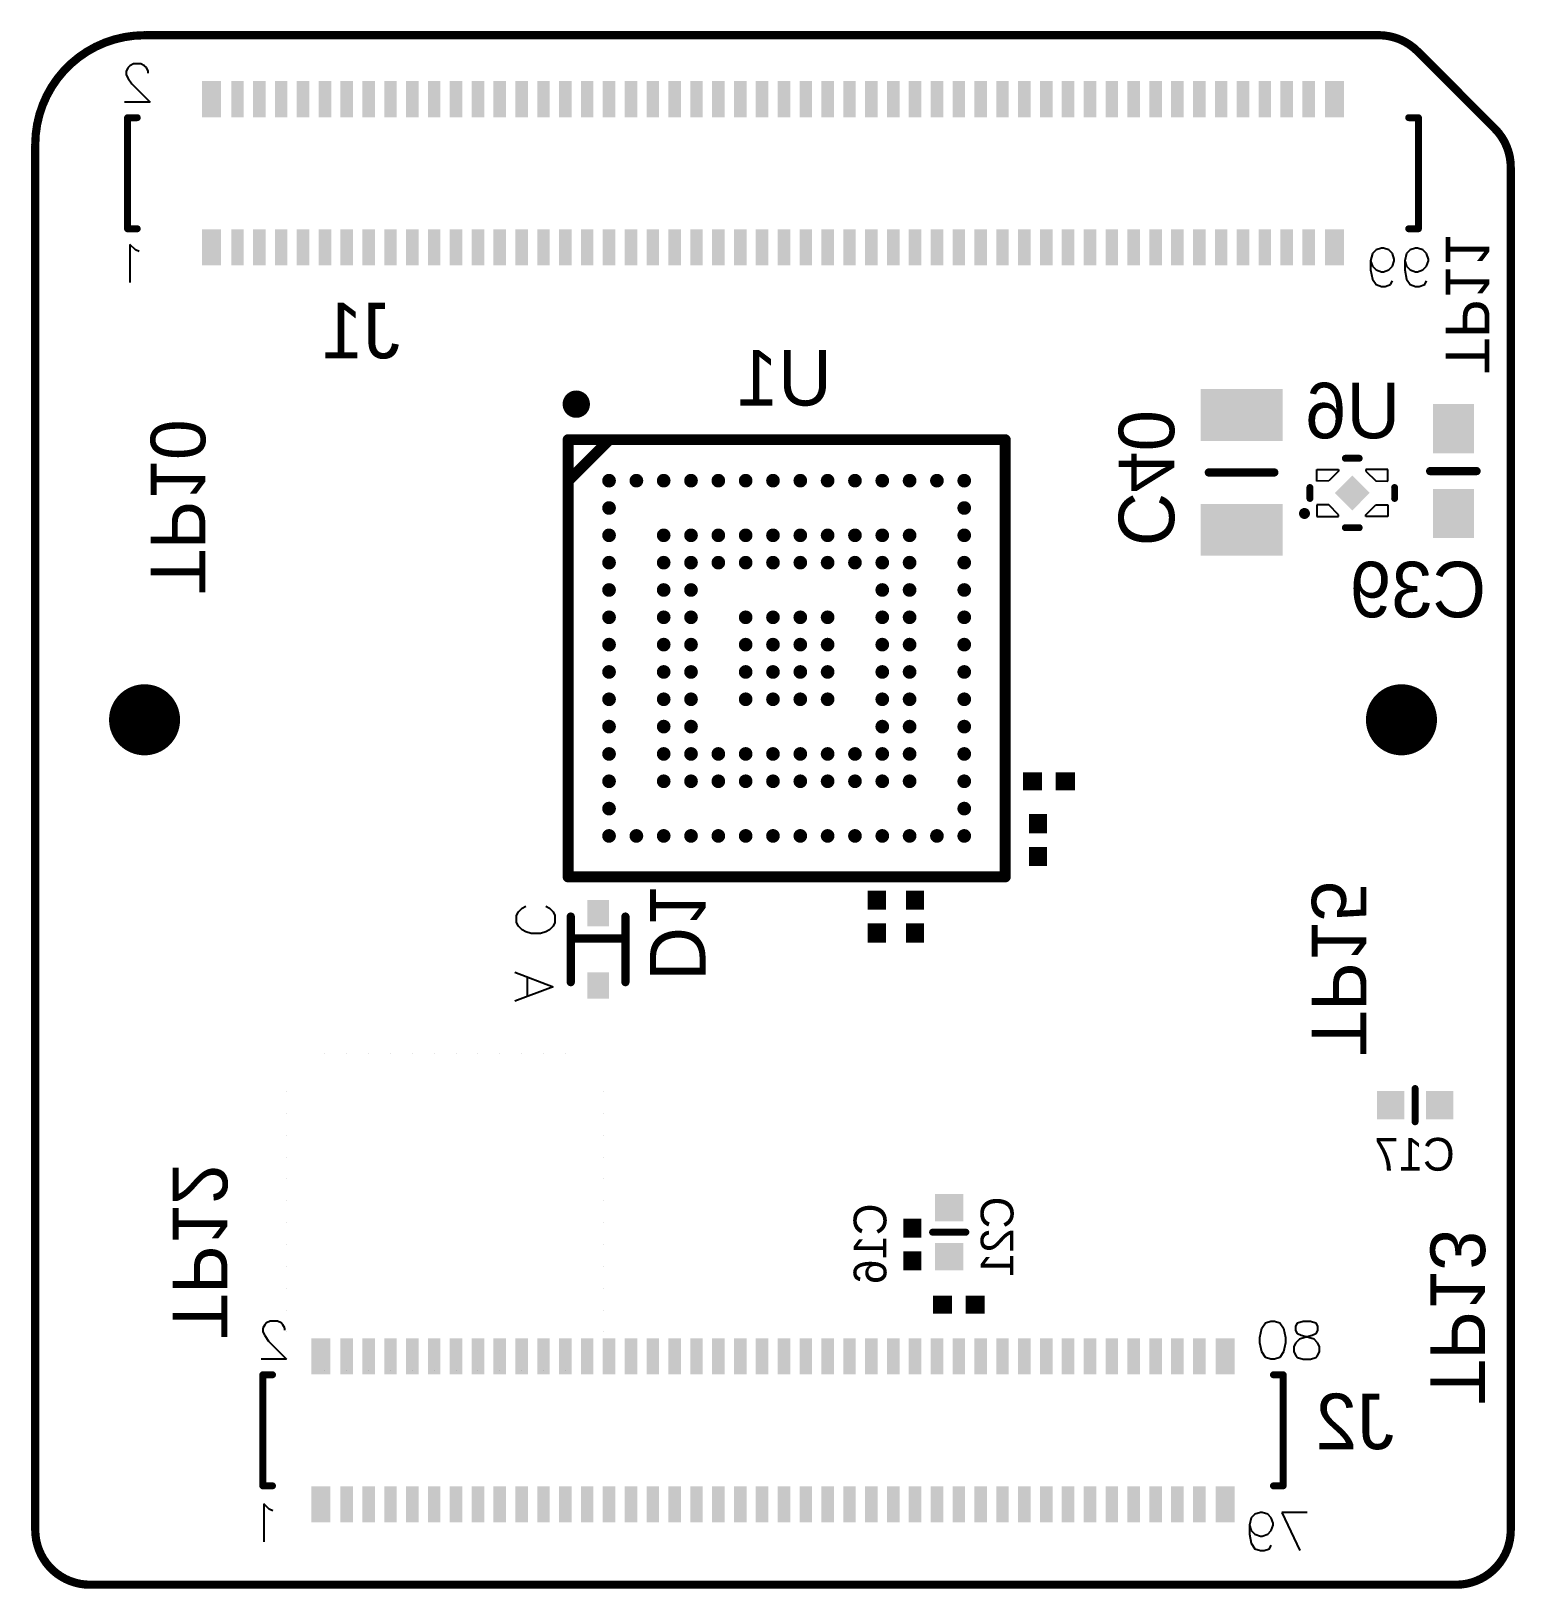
# Model space of a CAD drawing. Extents: x 299.5 to 338.2, y 94.3 to 159.3.
# Drawn here: x 299.45 to 326.6, y 130.82 to 159.32 of the extents above.
import ezdxf

# ---------------------------------------------------------------- set-up
doc = ezdxf.new("R2010")
doc.units = 0
for name, color, linetype in [('BOTTOMOVERLAY', 54, 'CONTINUOUS'), ('BOTTOMPASTE', 16, 'CONTINUOUS'), ('MECHANICAL1', 6, 'CONTINUOUS'), ('PADHOLELAYER', 156, 'CONTINUOUS')]:
    doc.layers.add(name, color=color, linetype=linetype)

msp = doc.modelspace()

# ---------------------------------------------------------------- linework, layer by layer
at = {"layer": 'BOTTOMOVERLAY'}
for p, q in [((301.228, 158.653), (301.194, 158.586)), ((301.194, 158.586), (301.194, 158.519)), ((301.194, 158.519), (301.228, 158.453)), ((301.261, 158.686), (301.228, 158.653)), ((301.328, 158.719), (301.261, 158.686)), ((301.461, 158.719), (301.328, 158.719)), ((301.528, 158.686), (301.461, 158.719)), ((301.561, 158.653), (301.528, 158.686)), ((301.594, 158.586), (301.561, 158.653)), ((301.594, 158.553), (301.594, 158.586)), ((301.228, 158.453), (301.294, 158.353)), ((301.294, 158.353), (301.628, 158.02)), ((301.628, 158.02), (301.161, 158.02)), ((301.361, 155.319), (301.261, 155.419)), ((301.261, 155.419), (301.261, 154.72)), ((324.163, 155.35), (324.063, 155.317)), ((324.197, 155.35), (324.163, 155.35)), ((324.297, 155.317), (324.197, 155.35)), ((324.787, 155.35), (324.687, 155.317)), ((324.82, 155.35), (324.787, 155.35)), ((324.92, 155.317), (324.82, 155.35)), ((301.428, 155.286), (301.361, 155.319)), ((323.997, 155.25), (323.963, 155.117)), ((323.963, 155.117), (323.997, 155.017)), ((323.963, 155.117), (323.963, 154.95)), ((324.063, 155.317), (323.997, 155.25)), ((324.363, 155.25), (324.297, 155.317)), ((324.397, 155.15), (324.363, 155.25)), ((324.363, 155.017), (324.397, 155.117)), ((324.397, 155.117), (324.397, 155.15)), ((324.62, 155.25), (324.587, 155.117)), ((324.587, 155.117), (324.62, 155.017)), ((324.587, 155.117), (324.587, 154.95)), ((324.687, 155.317), (324.62, 155.25)), ((324.987, 155.25), (324.92, 155.317)), ((325.02, 155.15), (324.987, 155.25)), ((324.987, 155.017), (325.02, 155.117)), ((325.02, 155.117), (325.02, 155.15)), ((323.963, 154.95), (323.997, 154.784)), ((323.997, 155.017), (324.063, 154.95)), ((323.997, 154.784), (324.063, 154.684)), ((324.063, 154.95), (324.163, 154.917)), ((324.163, 154.917), (324.197, 154.917)), ((324.197, 154.917), (324.297, 154.95)), ((324.297, 154.95), (324.363, 155.017)), ((324.587, 154.95), (324.62, 154.784)), ((324.62, 155.017), (324.687, 154.95)), ((324.62, 154.784), (324.687, 154.684)), ((324.687, 154.95), (324.787, 154.917)), ((324.787, 154.917), (324.82, 154.917)), ((324.82, 154.917), (324.92, 154.95)), ((324.92, 154.95), (324.987, 155.017)), ((324.063, 154.684), (324.163, 154.65)), ((324.163, 154.65), (324.23, 154.65)), ((324.23, 154.65), (324.33, 154.684)), ((324.33, 154.684), (324.363, 154.75)), ((324.687, 154.684), (324.787, 154.65)), ((324.787, 154.65), (324.853, 154.65)), ((324.853, 154.65), (324.953, 154.684)), ((324.953, 154.684), (324.987, 154.75)), ((309.278, 151.845), (309.278, 151.087)), ((309.278, 151.087), (310.035, 151.845)), ((310.035, 151.845), (309.278, 151.845)), ((308.337, 143.142), (308.371, 143.209)), ((308.337, 143.009), (308.337, 143.142)), ((308.371, 143.209), (308.437, 143.276)), ((308.437, 143.276), (308.504, 143.309)), ((308.871, 143.309), (308.937, 143.276)), ((308.937, 143.276), (309.004, 143.209)), ((309.004, 143.209), (309.037, 143.142)), ((309.037, 143.142), (309.037, 143.009)), ((308.371, 142.942), (308.337, 143.009)), ((308.437, 142.876), (308.371, 142.942)), ((308.504, 142.842), (308.437, 142.876)), ((308.604, 142.809), (308.504, 142.842)), ((308.771, 142.809), (308.604, 142.809)), ((308.871, 142.842), (308.771, 142.809)), ((308.937, 142.876), (308.871, 142.842)), ((309.004, 142.942), (308.937, 142.876)), ((309.037, 143.009), (309.004, 142.942)), ((308.303, 142.103), (309.003, 141.836)), ((308.536, 141.67), (308.536, 142.003)), ((309.003, 141.836), (308.303, 141.57)), ((303.761, 135.686), (303.728, 135.653)), ((303.828, 135.719), (303.761, 135.686)), ((303.961, 135.719), (303.828, 135.719)), ((304.028, 135.686), (303.961, 135.719)), ((304.061, 135.653), (304.028, 135.686)), ((321.971, 135.586), (322.038, 135.686)), ((322.038, 135.686), (322.138, 135.719)), ((322.138, 135.719), (322.205, 135.719)), ((322.205, 135.719), (322.305, 135.686)), ((322.305, 135.686), (322.371, 135.586)), ((322.594, 135.619), (322.628, 135.686)), ((322.628, 135.686), (322.728, 135.719)), ((322.728, 135.719), (322.861, 135.719)), ((322.861, 135.719), (322.961, 135.686)), ((322.961, 135.686), (322.994, 135.619)), ((303.728, 135.653), (303.694, 135.586)), ((303.694, 135.586), (303.694, 135.519)), ((303.694, 135.519), (303.728, 135.453)), ((303.728, 135.453), (303.794, 135.353)), ((304.094, 135.586), (304.061, 135.653)), ((304.094, 135.553), (304.094, 135.586)), ((321.938, 135.419), (321.971, 135.586)), ((321.938, 135.319), (321.938, 135.419)), ((322.371, 135.586), (322.405, 135.419)), ((322.405, 135.419), (322.405, 135.319)), ((322.594, 135.553), (322.594, 135.619)), ((322.628, 135.486), (322.594, 135.553)), ((322.661, 135.386), (322.594, 135.319)), ((322.694, 135.453), (322.628, 135.486)), ((322.761, 135.419), (322.661, 135.386)), ((322.828, 135.419), (322.694, 135.453)), ((322.894, 135.453), (322.761, 135.419)), ((322.928, 135.386), (322.828, 135.419)), ((322.961, 135.486), (322.894, 135.453)), ((322.994, 135.319), (322.928, 135.386)), ((322.994, 135.553), (322.961, 135.486)), ((322.994, 135.619), (322.994, 135.553)), ((303.794, 135.353), (304.128, 135.02)), ((321.971, 135.153), (321.938, 135.319)), ((322.038, 135.053), (321.971, 135.153)), ((322.371, 135.153), (322.305, 135.053)), ((322.405, 135.319), (322.371, 135.153)), ((322.594, 135.319), (322.561, 135.253)), ((322.561, 135.253), (322.561, 135.153)), ((322.561, 135.153), (322.594, 135.086)), ((323.028, 135.253), (322.994, 135.319)), ((322.994, 135.086), (323.028, 135.153)), ((323.028, 135.153), (323.028, 135.253)), ((304.128, 135.02), (303.661, 135.02)), ((322.138, 135.02), (322.038, 135.053)), ((322.205, 135.02), (322.138, 135.02)), ((322.305, 135.053), (322.205, 135.02)), ((322.594, 135.086), (322.628, 135.053)), ((322.628, 135.053), (322.728, 135.02)), ((322.728, 135.02), (322.861, 135.02)), ((322.861, 135.02), (322.961, 135.053)), ((322.961, 135.053), (322.994, 135.086)), ((303.809, 132.278), (303.709, 132.378)), ((303.709, 132.378), (303.709, 131.679)), ((303.876, 132.245), (303.809, 132.278)), ((321.78, 132.119), (321.746, 131.986)), ((321.746, 131.986), (321.78, 131.886)), ((321.746, 131.986), (321.746, 131.819)), ((321.846, 132.186), (321.78, 132.119)), ((321.946, 132.219), (321.846, 132.186)), ((321.98, 132.219), (321.946, 132.219)), ((322.08, 132.186), (321.98, 132.219)), ((322.146, 132.119), (322.08, 132.186)), ((322.18, 132.019), (322.146, 132.119)), ((322.146, 131.886), (322.18, 131.986)), ((322.18, 131.986), (322.18, 132.019)), ((322.336, 132.219), (322.669, 131.52)), ((322.803, 132.219), (322.336, 132.219)), ((321.746, 131.819), (321.78, 131.653)), ((321.78, 131.886), (321.846, 131.819)), ((321.846, 131.819), (321.946, 131.786)), ((321.946, 131.786), (321.98, 131.786)), ((321.98, 131.786), (322.08, 131.819)), ((322.08, 131.819), (322.146, 131.886)), ((321.78, 131.653), (321.846, 131.553)), ((321.846, 131.553), (321.946, 131.52)), ((321.946, 131.52), (322.013, 131.52)), ((322.013, 131.52), (322.113, 131.553)), ((322.113, 131.553), (322.146, 131.62))]:
    msp.add_line(p, q, dxfattribs=at)
for points, const_width in [([(301.217, 155.704), (301.217, 157.736)], 0.127), ([(301.217, 157.736), (301.395, 157.736)], 0.127), ([(324.661, 157.736), (324.839, 157.736)], 0.127), ([(324.839, 155.704), (324.839, 157.736)], 0.127), ([(301.217, 155.704), (301.395, 155.704)], 0.127), ([(324.661, 155.704), (324.839, 155.704)], 0.127), ([(309.278, 143.845), (309.278, 151.845)], 0.2), ([(309.278, 151.845), (317.278, 151.845)], 0.2), ([(309.278, 151.087), (310.035, 151.845)], 0.2), ([(317.278, 143.845), (317.278, 151.845)], 0.2), ([(323.501, 151.505), (323.755, 151.505)], 0.127), ([(325.053, 151.27), (325.903, 151.27)], 0.15), ([(321.003, 151.245), (322.203, 151.245)], 0.15), ([(322.853, 150.77), (322.853, 150.97)], 0.127), ([(324.403, 150.77), (324.403, 150.97)], 0.127), ([(323.501, 150.235), (323.755, 150.235)], 0.127), ([(309.278, 143.845), (317.278, 143.845)], 0.2), ([(309.328, 141.92), (309.328, 143.12)], 0.15), ([(310.328, 141.92), (310.328, 143.12)], 0.15), ([(309.328, 142.72), (310.328, 142.72)], 0.15), ([(324.778, 139.365), (324.778, 139.974)], 0.127), ([(315.948, 137.345), (316.558, 137.345)], 0.127), ([(303.692, 134.736), (303.87, 134.736)], 0.127), ([(303.692, 132.704), (303.692, 134.736)], 0.127), ([(322.186, 134.736), (322.364, 134.736)], 0.127), ([(322.364, 132.704), (322.364, 134.736)], 0.127), ([(303.692, 132.704), (303.87, 132.704)], 0.127), ([(322.186, 132.704), (322.364, 132.704)], 0.127)]:
    msp.add_lwpolyline(points, dxfattribs=dict(at, const_width=const_width))
for points, const_width in [([(301.185, 157.736, 1), (301.249, 157.736, 1)], 0.0635), ([(301.185, 157.736, 1), (301.249, 157.736, 1)], 0.0635), ([(301.363, 157.736, 1), (301.426, 157.736, 1)], 0.0635), ([(324.629, 157.736, 1), (324.692, 157.736, 1)], 0.0635), ([(324.807, 157.736, 1), (324.87, 157.736, 1)], 0.0635), ([(324.807, 157.736, 1), (324.87, 157.736, 1)], 0.0635), ([(301.185, 155.704, 1), (301.249, 155.704, 1)], 0.0635), ([(301.185, 155.704, 1), (301.249, 155.704, 1)], 0.0635), ([(301.363, 155.704, 1), (301.426, 155.704, 1)], 0.0635), ([(324.629, 155.704, 1), (324.692, 155.704, 1)], 0.0635), ([(324.807, 155.704, 1), (324.87, 155.704, 1)], 0.0635), ([(324.807, 155.704, 1), (324.87, 155.704, 1)], 0.0635), ([(309.553, 152.495, 1), (309.303, 152.495, 1)], 0.25), ([(309.24, 152.495, 1), (309.365, 152.495, 1)], 0.125), ([(309.49, 152.495, 1), (309.615, 152.495, 1)], 0.125), ([(309.228, 151.845, 1), (309.328, 151.845, 1)], 0.1), ([(309.228, 151.845, 1), (309.328, 151.845, 1)], 0.1), ([(309.985, 151.845, 1), (310.085, 151.845, 1)], 0.1), ([(317.228, 151.845, 1), (317.328, 151.845, 1)], 0.1), ([(317.228, 151.845, 1), (317.328, 151.845, 1)], 0.1), ([(323.469, 151.505, 1), (323.532, 151.505, 1)], 0.0635), ([(323.723, 151.505, 1), (323.786, 151.505, 1)], 0.0635), ([(325.015, 151.27, 1), (325.09, 151.27, 1)], 0.075), ([(325.865, 151.27, 1), (325.94, 151.27, 1)], 0.075), ([(309.228, 151.087, 1), (309.328, 151.087, 1)], 0.1), ([(320.965, 151.245, 1), (321.04, 151.245, 1)], 0.075), ([(322.165, 151.245, 1), (322.24, 151.245, 1)], 0.075), ([(322.821, 150.97, 1), (322.884, 150.97, 1)], 0.0635), ([(322.821, 150.77, 1), (322.884, 150.77, 1)], 0.0635), ([(324.371, 150.97, 1), (324.434, 150.97, 1)], 0.0635), ([(324.371, 150.77, 1), (324.434, 150.77, 1)], 0.0635), ([(322.778, 150.495, 1), (322.728, 150.495, 1)], 0.15), ([(322.69, 150.495, 1), (322.765, 150.495, 1)], 0.075), ([(322.74, 150.495, 1), (322.815, 150.495, 1)], 0.075), ([(323.469, 150.235, 1), (323.532, 150.235, 1)], 0.0635), ([(323.723, 150.235, 1), (323.786, 150.235, 1)], 0.0635), ([(309.228, 143.845, 1), (309.328, 143.845, 1)], 0.1), ([(309.228, 143.845, 1), (309.328, 143.845, 1)], 0.1), ([(317.228, 143.845, 1), (317.328, 143.845, 1)], 0.1), ([(317.228, 143.845, 1), (317.328, 143.845, 1)], 0.1), ([(309.29, 143.12, 1), (309.365, 143.12, 1)], 0.075), ([(310.29, 143.12, 1), (310.365, 143.12, 1)], 0.075), ([(309.29, 142.72, 1), (309.365, 142.72, 1)], 0.075), ([(310.29, 142.72, 1), (310.365, 142.72, 1)], 0.075), ([(309.29, 141.92, 1), (309.365, 141.92, 1)], 0.075), ([(310.29, 141.92, 1), (310.365, 141.92, 1)], 0.075), ([(324.746, 139.974, 1), (324.809, 139.974, 1)], 0.0635), ([(324.746, 139.365, 1), (324.809, 139.365, 1)], 0.0635), ([(315.916, 137.345, 1), (315.98, 137.345, 1)], 0.0635), ([(316.526, 137.345, 1), (316.589, 137.345, 1)], 0.0635), ([(303.66, 134.736, 1), (303.724, 134.736, 1)], 0.0635), ([(303.66, 134.736, 1), (303.724, 134.736, 1)], 0.0635), ([(303.838, 134.736, 1), (303.901, 134.736, 1)], 0.0635), ([(322.154, 134.736, 1), (322.217, 134.736, 1)], 0.0635), ([(322.332, 134.736, 1), (322.395, 134.736, 1)], 0.0635), ([(322.332, 134.736, 1), (322.395, 134.736, 1)], 0.0635), ([(303.66, 132.704, 1), (303.724, 132.704, 1)], 0.0635), ([(303.66, 132.704, 1), (303.724, 132.704, 1)], 0.0635), ([(303.838, 132.704, 1), (303.901, 132.704, 1)], 0.0635), ([(322.154, 132.704, 1), (322.217, 132.704, 1)], 0.0635), ([(322.332, 132.704, 1), (322.395, 132.704, 1)], 0.0635), ([(322.332, 132.704, 1), (322.395, 132.704, 1)], 0.0635)]:
    msp.add_lwpolyline(points, format="xyb", close=True, dxfattribs=dict(at, const_width=const_width))
at = {"layer": 'BOTTOMPASTE'}
for p, q in [((322.978, 151.089), (322.978, 151.299)), ((322.978, 151.299), (323.378, 151.299)), ((323.198, 151.09), (322.978, 151.089)), ((323.378, 151.27), (323.198, 151.09)), ((323.378, 151.299), (323.378, 151.27)), ((324.278, 151.299), (323.878, 151.299)), ((323.878, 151.299), (323.878, 151.27)), ((323.878, 151.27), (324.058, 151.09)), ((324.058, 151.09), (324.278, 151.089)), ((324.278, 151.089), (324.278, 151.299)), ((322.978, 150.65), (322.978, 150.44)), ((323.198, 150.65), (322.978, 150.65)), ((323.378, 150.469), (323.198, 150.65)), ((323.878, 150.469), (324.058, 150.65)), ((324.058, 150.65), (324.278, 150.65)), ((324.278, 150.65), (324.278, 150.44)), ((322.978, 150.44), (323.378, 150.44)), ((323.378, 150.44), (323.378, 150.469)), ((323.878, 150.44), (323.878, 150.469)), ((324.278, 150.44), (323.878, 150.44))]:
    msp.add_line(p, q, dxfattribs=at)
for points in [[(325.689, 156.355, 1), (325.689, 156.355, 1)], [(302.072, 153.328, 1), (302.072, 153.328, 1)], [(324.923, 141.848, 1), (324.923, 141.848, 1)], [(302.635, 134.673, 1), (302.635, 134.673, 1)], [(325.385, 133.494, 1), (325.385, 133.494, 1)]]:
    msp.add_lwpolyline(points, format="xyb", close=True, dxfattribs=at)
at = {"layer": 'BOTTOMPASTE', "const_width": 0.125}
for points in [[(309.965, 151.095, 1), (310.09, 151.095, 1)], [(310.465, 151.095, 1), (310.59, 151.095, 1)], [(310.965, 151.095, 1), (311.09, 151.095, 1)], [(311.465, 151.095, 1), (311.59, 151.095, 1)], [(311.965, 151.095, 1), (312.09, 151.095, 1)], [(312.465, 151.095, 1), (312.59, 151.095, 1)], [(312.965, 151.095, 1), (313.09, 151.095, 1)], [(313.465, 151.095, 1), (313.59, 151.095, 1)], [(313.965, 151.095, 1), (314.09, 151.095, 1)], [(314.465, 151.095, 1), (314.59, 151.095, 1)], [(314.965, 151.095, 1), (315.09, 151.095, 1)], [(315.465, 151.095, 1), (315.59, 151.095, 1)], [(315.965, 151.095, 1), (316.09, 151.095, 1)], [(316.465, 151.095, 1), (316.59, 151.095, 1)], [(309.965, 150.595, 1), (310.09, 150.595, 1)], [(316.465, 150.595, 1), (316.59, 150.595, 1)], [(309.965, 150.095, 1), (310.09, 150.095, 1)], [(310.965, 150.095, 1), (311.09, 150.095, 1)], [(311.465, 150.095, 1), (311.59, 150.095, 1)], [(311.965, 150.095, 1), (312.09, 150.095, 1)], [(312.465, 150.095, 1), (312.59, 150.095, 1)], [(312.965, 150.095, 1), (313.09, 150.095, 1)], [(313.465, 150.095, 1), (313.59, 150.095, 1)], [(313.965, 150.095, 1), (314.09, 150.095, 1)], [(314.465, 150.095, 1), (314.59, 150.095, 1)], [(314.965, 150.095, 1), (315.09, 150.095, 1)], [(315.465, 150.095, 1), (315.59, 150.095, 1)], [(316.465, 150.095, 1), (316.59, 150.095, 1)], [(309.965, 149.595, 1), (310.09, 149.595, 1)], [(310.965, 149.595, 1), (311.09, 149.595, 1)], [(311.465, 149.595, 1), (311.59, 149.595, 1)], [(311.965, 149.595, 1), (312.09, 149.595, 1)], [(312.465, 149.595, 1), (312.59, 149.595, 1)], [(312.965, 149.595, 1), (313.09, 149.595, 1)], [(313.465, 149.595, 1), (313.59, 149.595, 1)], [(313.965, 149.595, 1), (314.09, 149.595, 1)], [(314.465, 149.595, 1), (314.59, 149.595, 1)], [(314.965, 149.595, 1), (315.09, 149.595, 1)], [(315.465, 149.595, 1), (315.59, 149.595, 1)], [(316.465, 149.595, 1), (316.59, 149.595, 1)], [(309.965, 149.095, 1), (310.09, 149.095, 1)], [(310.965, 149.095, 1), (311.09, 149.095, 1)], [(311.465, 149.095, 1), (311.59, 149.095, 1)], [(314.965, 149.095, 1), (315.09, 149.095, 1)], [(315.465, 149.095, 1), (315.59, 149.095, 1)], [(316.465, 149.095, 1), (316.59, 149.095, 1)], [(309.965, 148.595, 1), (310.09, 148.595, 1)], [(310.965, 148.595, 1), (311.09, 148.595, 1)], [(311.465, 148.595, 1), (311.59, 148.595, 1)], [(312.465, 148.595, 1), (312.59, 148.595, 1)], [(312.965, 148.595, 1), (313.09, 148.595, 1)], [(313.465, 148.595, 1), (313.59, 148.595, 1)], [(313.965, 148.595, 1), (314.09, 148.595, 1)], [(314.965, 148.595, 1), (315.09, 148.595, 1)], [(315.465, 148.595, 1), (315.59, 148.595, 1)], [(316.465, 148.595, 1), (316.59, 148.595, 1)], [(309.965, 148.095, 1), (310.09, 148.095, 1)], [(310.965, 148.095, 1), (311.09, 148.095, 1)], [(311.465, 148.095, 1), (311.59, 148.095, 1)], [(312.465, 148.095, 1), (312.59, 148.095, 1)], [(312.965, 148.095, 1), (313.09, 148.095, 1)], [(313.465, 148.095, 1), (313.59, 148.095, 1)], [(313.965, 148.095, 1), (314.09, 148.095, 1)], [(314.965, 148.095, 1), (315.09, 148.095, 1)], [(315.465, 148.095, 1), (315.59, 148.095, 1)], [(316.465, 148.095, 1), (316.59, 148.095, 1)], [(309.965, 147.595, 1), (310.09, 147.595, 1)], [(310.965, 147.595, 1), (311.09, 147.595, 1)], [(311.465, 147.595, 1), (311.59, 147.595, 1)], [(312.465, 147.595, 1), (312.59, 147.595, 1)], [(312.965, 147.595, 1), (313.09, 147.595, 1)], [(313.465, 147.595, 1), (313.59, 147.595, 1)], [(313.965, 147.595, 1), (314.09, 147.595, 1)], [(314.965, 147.595, 1), (315.09, 147.595, 1)], [(315.465, 147.595, 1), (315.59, 147.595, 1)], [(316.465, 147.595, 1), (316.59, 147.595, 1)], [(309.965, 147.095, 1), (310.09, 147.095, 1)], [(310.965, 147.095, 1), (311.09, 147.095, 1)], [(311.465, 147.095, 1), (311.59, 147.095, 1)], [(312.465, 147.095, 1), (312.59, 147.095, 1)], [(312.965, 147.095, 1), (313.09, 147.095, 1)], [(313.465, 147.095, 1), (313.59, 147.095, 1)], [(313.965, 147.095, 1), (314.09, 147.095, 1)], [(314.965, 147.095, 1), (315.09, 147.095, 1)], [(315.465, 147.095, 1), (315.59, 147.095, 1)], [(316.465, 147.095, 1), (316.59, 147.095, 1)], [(309.965, 146.595, 1), (310.09, 146.595, 1)], [(310.965, 146.595, 1), (311.09, 146.595, 1)], [(311.465, 146.595, 1), (311.59, 146.595, 1)], [(314.965, 146.595, 1), (315.09, 146.595, 1)], [(315.465, 146.595, 1), (315.59, 146.595, 1)], [(316.465, 146.595, 1), (316.59, 146.595, 1)], [(309.965, 146.095, 1), (310.09, 146.095, 1)], [(310.965, 146.095, 1), (311.09, 146.095, 1)], [(311.465, 146.095, 1), (311.59, 146.095, 1)], [(311.965, 146.095, 1), (312.09, 146.095, 1)], [(312.465, 146.095, 1), (312.59, 146.095, 1)], [(312.965, 146.095, 1), (313.09, 146.095, 1)], [(313.465, 146.095, 1), (313.59, 146.095, 1)], [(313.965, 146.095, 1), (314.09, 146.095, 1)], [(314.465, 146.095, 1), (314.59, 146.095, 1)], [(314.965, 146.095, 1), (315.09, 146.095, 1)], [(315.465, 146.095, 1), (315.59, 146.095, 1)], [(316.465, 146.095, 1), (316.59, 146.095, 1)], [(309.965, 145.595, 1), (310.09, 145.595, 1)], [(310.965, 145.595, 1), (311.09, 145.595, 1)], [(311.465, 145.595, 1), (311.59, 145.595, 1)], [(311.965, 145.595, 1), (312.09, 145.595, 1)], [(312.465, 145.595, 1), (312.59, 145.595, 1)], [(312.965, 145.595, 1), (313.09, 145.595, 1)], [(313.465, 145.595, 1), (313.59, 145.595, 1)], [(313.965, 145.595, 1), (314.09, 145.595, 1)], [(314.465, 145.595, 1), (314.59, 145.595, 1)], [(314.965, 145.595, 1), (315.09, 145.595, 1)], [(315.465, 145.595, 1), (315.59, 145.595, 1)], [(316.465, 145.595, 1), (316.59, 145.595, 1)], [(309.965, 145.095, 1), (310.09, 145.095, 1)], [(316.465, 145.095, 1), (316.59, 145.095, 1)], [(309.965, 144.595, 1), (310.09, 144.595, 1)], [(310.465, 144.595, 1), (310.59, 144.595, 1)], [(310.965, 144.595, 1), (311.09, 144.595, 1)], [(311.465, 144.595, 1), (311.59, 144.595, 1)], [(311.965, 144.595, 1), (312.09, 144.595, 1)], [(312.465, 144.595, 1), (312.59, 144.595, 1)], [(312.965, 144.595, 1), (313.09, 144.595, 1)], [(313.465, 144.595, 1), (313.59, 144.595, 1)], [(313.965, 144.595, 1), (314.09, 144.595, 1)], [(314.465, 144.595, 1), (314.59, 144.595, 1)], [(314.965, 144.595, 1), (315.09, 144.595, 1)], [(315.465, 144.595, 1), (315.59, 144.595, 1)], [(315.965, 144.595, 1), (316.09, 144.595, 1)], [(316.465, 144.595, 1), (316.59, 144.595, 1)]]:
    msp.add_lwpolyline(points, format="xyb", close=True, dxfattribs=at)
at = {"layer": 'BOTTOMPASTE'}
for points in [[(302.578, 157.745), (302.928, 157.745), (302.578, 158.405), (302.928, 158.405)], [(303.113, 157.745), (303.343, 157.745), (303.113, 158.405), (303.343, 158.405)], [(303.513, 157.745), (303.743, 157.745), (303.513, 158.405), (303.743, 158.405)], [(303.913, 157.745), (304.143, 157.745), (303.913, 158.405), (304.143, 158.405)], [(304.313, 157.745), (304.543, 157.745), (304.313, 158.405), (304.543, 158.405)], [(304.713, 157.745), (304.943, 157.745), (304.713, 158.405), (304.943, 158.405)], [(305.113, 157.745), (305.343, 157.745), (305.113, 158.405), (305.343, 158.405)], [(305.513, 157.745), (305.743, 157.745), (305.513, 158.405), (305.743, 158.405)], [(305.913, 157.745), (306.143, 157.745), (305.913, 158.405), (306.143, 158.405)], [(306.313, 157.745), (306.543, 157.745), (306.313, 158.405), (306.543, 158.405)], [(306.713, 157.745), (306.943, 157.745), (306.713, 158.405), (306.943, 158.405)], [(307.113, 157.745), (307.343, 157.745), (307.113, 158.405), (307.343, 158.405)], [(307.513, 157.745), (307.743, 157.745), (307.513, 158.405), (307.743, 158.405)], [(307.913, 157.745), (308.143, 157.745), (307.913, 158.405), (308.143, 158.405)], [(308.313, 157.745), (308.543, 157.745), (308.313, 158.405), (308.543, 158.405)], [(308.713, 157.745), (308.943, 157.745), (308.713, 158.405), (308.943, 158.405)], [(309.113, 157.745), (309.343, 157.745), (309.113, 158.405), (309.343, 158.405)], [(309.513, 157.745), (309.743, 157.745), (309.513, 158.405), (309.743, 158.405)], [(309.913, 157.745), (310.143, 157.745), (309.913, 158.405), (310.143, 158.405)], [(310.313, 157.745), (310.543, 157.745), (310.313, 158.405), (310.543, 158.405)], [(310.713, 157.745), (310.943, 157.745), (310.713, 158.405), (310.943, 158.405)], [(311.113, 157.745), (311.343, 157.745), (311.113, 158.405), (311.343, 158.405)], [(311.513, 157.745), (311.743, 157.745), (311.513, 158.405), (311.743, 158.405)], [(311.913, 157.745), (312.143, 157.745), (311.913, 158.405), (312.143, 158.405)], [(312.313, 157.745), (312.543, 157.745), (312.313, 158.405), (312.543, 158.405)], [(312.713, 157.745), (312.943, 157.745), (312.713, 158.405), (312.943, 158.405)], [(313.113, 157.745), (313.343, 157.745), (313.113, 158.405), (313.343, 158.405)], [(313.513, 157.745), (313.743, 157.745), (313.513, 158.405), (313.743, 158.405)], [(313.913, 157.745), (314.143, 157.745), (313.913, 158.405), (314.143, 158.405)], [(314.313, 157.745), (314.543, 157.745), (314.313, 158.405), (314.543, 158.405)], [(314.713, 157.745), (314.943, 157.745), (314.713, 158.405), (314.943, 158.405)], [(315.113, 157.745), (315.343, 157.745), (315.113, 158.405), (315.343, 158.405)], [(315.513, 157.745), (315.743, 157.745), (315.513, 158.405), (315.743, 158.405)], [(315.913, 157.745), (316.143, 157.745), (315.913, 158.405), (316.143, 158.405)], [(316.313, 157.745), (316.543, 157.745), (316.313, 158.405), (316.543, 158.405)], [(316.713, 157.745), (316.943, 157.745), (316.713, 158.405), (316.943, 158.405)], [(317.113, 157.745), (317.343, 157.745), (317.113, 158.405), (317.343, 158.405)], [(317.513, 157.745), (317.743, 157.745), (317.513, 158.405), (317.743, 158.405)], [(317.913, 157.745), (318.143, 157.745), (317.913, 158.405), (318.143, 158.405)], [(318.313, 157.745), (318.543, 157.745), (318.313, 158.405), (318.543, 158.405)], [(318.713, 157.745), (318.943, 157.745), (318.713, 158.405), (318.943, 158.405)], [(319.113, 157.745), (319.343, 157.745), (319.113, 158.405), (319.343, 158.405)], [(319.513, 157.745), (319.743, 157.745), (319.513, 158.405), (319.743, 158.405)], [(319.913, 157.745), (320.143, 157.745), (319.913, 158.405), (320.143, 158.405)], [(320.313, 157.745), (320.543, 157.745), (320.313, 158.405), (320.543, 158.405)], [(320.713, 157.745), (320.943, 157.745), (320.713, 158.405), (320.943, 158.405)], [(321.113, 157.745), (321.343, 157.745), (321.113, 158.405), (321.343, 158.405)], [(321.513, 157.745), (321.743, 157.745), (321.513, 158.405), (321.743, 158.405)], [(321.913, 157.745), (322.143, 157.745), (321.913, 158.405), (322.143, 158.405)], [(322.313, 157.745), (322.543, 157.745), (322.313, 158.405), (322.543, 158.405)], [(322.713, 157.745), (322.943, 157.745), (322.713, 158.405), (322.943, 158.405)], [(323.128, 157.745), (323.478, 157.745), (323.128, 158.405), (323.478, 158.405)], [(302.578, 155.035), (302.928, 155.035), (302.578, 155.695), (302.928, 155.695)], [(303.113, 155.035), (303.343, 155.035), (303.113, 155.695), (303.343, 155.695)], [(303.513, 155.035), (303.743, 155.035), (303.513, 155.695), (303.743, 155.695)], [(303.913, 155.035), (304.143, 155.035), (303.913, 155.695), (304.143, 155.695)], [(304.313, 155.035), (304.543, 155.035), (304.313, 155.695), (304.543, 155.695)], [(304.713, 155.035), (304.943, 155.035), (304.713, 155.695), (304.943, 155.695)], [(305.113, 155.035), (305.343, 155.035), (305.113, 155.695), (305.343, 155.695)], [(305.513, 155.035), (305.743, 155.035), (305.513, 155.695), (305.743, 155.695)], [(305.913, 155.035), (306.143, 155.035), (305.913, 155.695), (306.143, 155.695)], [(306.313, 155.035), (306.543, 155.035), (306.313, 155.695), (306.543, 155.695)], [(306.713, 155.035), (306.943, 155.035), (306.713, 155.695), (306.943, 155.695)], [(307.113, 155.035), (307.343, 155.035), (307.113, 155.695), (307.343, 155.695)], [(307.513, 155.035), (307.743, 155.035), (307.513, 155.695), (307.743, 155.695)], [(307.913, 155.035), (308.143, 155.035), (307.913, 155.695), (308.143, 155.695)], [(308.313, 155.035), (308.543, 155.035), (308.313, 155.695), (308.543, 155.695)], [(308.713, 155.035), (308.943, 155.035), (308.713, 155.695), (308.943, 155.695)], [(309.113, 155.035), (309.343, 155.035), (309.113, 155.695), (309.343, 155.695)], [(309.513, 155.035), (309.743, 155.035), (309.513, 155.695), (309.743, 155.695)], [(309.913, 155.035), (310.143, 155.035), (309.913, 155.695), (310.143, 155.695)], [(310.313, 155.035), (310.543, 155.035), (310.313, 155.695), (310.543, 155.695)], [(310.713, 155.035), (310.943, 155.035), (310.713, 155.695), (310.943, 155.695)], [(311.113, 155.035), (311.343, 155.035), (311.113, 155.695), (311.343, 155.695)], [(311.513, 155.035), (311.743, 155.035), (311.513, 155.695), (311.743, 155.695)], [(311.913, 155.035), (312.143, 155.035), (311.913, 155.695), (312.143, 155.695)], [(312.313, 155.035), (312.543, 155.035), (312.313, 155.695), (312.543, 155.695)], [(312.713, 155.035), (312.943, 155.035), (312.713, 155.695), (312.943, 155.695)], [(313.113, 155.035), (313.343, 155.035), (313.113, 155.695), (313.343, 155.695)], [(313.513, 155.035), (313.743, 155.035), (313.513, 155.695), (313.743, 155.695)], [(313.913, 155.035), (314.143, 155.035), (313.913, 155.695), (314.143, 155.695)], [(314.313, 155.035), (314.543, 155.035), (314.313, 155.695), (314.543, 155.695)], [(314.713, 155.035), (314.943, 155.035), (314.713, 155.695), (314.943, 155.695)], [(315.113, 155.035), (315.343, 155.035), (315.113, 155.695), (315.343, 155.695)], [(315.513, 155.035), (315.743, 155.035), (315.513, 155.695), (315.743, 155.695)], [(315.913, 155.035), (316.143, 155.035), (315.913, 155.695), (316.143, 155.695)], [(316.313, 155.035), (316.543, 155.035), (316.313, 155.695), (316.543, 155.695)], [(316.713, 155.035), (316.943, 155.035), (316.713, 155.695), (316.943, 155.695)], [(317.113, 155.035), (317.343, 155.035), (317.113, 155.695), (317.343, 155.695)], [(317.513, 155.035), (317.743, 155.035), (317.513, 155.695), (317.743, 155.695)], [(317.913, 155.035), (318.143, 155.035), (317.913, 155.695), (318.143, 155.695)], [(318.313, 155.035), (318.543, 155.035), (318.313, 155.695), (318.543, 155.695)], [(318.713, 155.035), (318.943, 155.035), (318.713, 155.695), (318.943, 155.695)], [(319.113, 155.035), (319.343, 155.035), (319.113, 155.695), (319.343, 155.695)], [(319.513, 155.035), (319.743, 155.035), (319.513, 155.695), (319.743, 155.695)], [(319.913, 155.035), (320.143, 155.035), (319.913, 155.695), (320.143, 155.695)], [(320.313, 155.035), (320.543, 155.035), (320.313, 155.695), (320.543, 155.695)], [(320.713, 155.035), (320.943, 155.035), (320.713, 155.695), (320.943, 155.695)], [(321.113, 155.035), (321.343, 155.035), (321.113, 155.695), (321.343, 155.695)], [(321.513, 155.035), (321.743, 155.035), (321.513, 155.695), (321.743, 155.695)], [(321.913, 155.035), (322.143, 155.035), (321.913, 155.695), (322.143, 155.695)], [(322.313, 155.035), (322.543, 155.035), (322.313, 155.695), (322.543, 155.695)], [(322.713, 155.035), (322.943, 155.035), (322.713, 155.695), (322.943, 155.695)], [(323.128, 155.035), (323.478, 155.035), (323.128, 155.695), (323.478, 155.695)], [(320.853, 152.77), (320.853, 151.82), (322.353, 152.77), (322.353, 151.82)], [(325.853, 151.595), (325.853, 152.495), (325.103, 151.595), (325.103, 152.495)], [(323.628, 151.188), (323.31, 150.87), (323.946, 150.87), (323.628, 150.551)], [(325.853, 150.045), (325.853, 150.945), (325.103, 150.045), (325.103, 150.945)], [(320.853, 150.67), (320.853, 149.72), (322.353, 150.67), (322.353, 149.72)], [(317.953, 145.43), (317.953, 145.76), (317.603, 145.43), (317.603, 145.76)], [(318.553, 145.43), (318.553, 145.76), (318.203, 145.43), (318.203, 145.76)], [(318.043, 144.995), (317.713, 144.995), (318.043, 144.645), (317.713, 144.645)], [(318.043, 144.395), (317.713, 144.395), (318.043, 144.045), (317.713, 144.045)], [(310.028, 142.94), (310.028, 143.42), (309.628, 142.94), (309.628, 143.42)], [(315.093, 143.595), (314.763, 143.595), (315.093, 143.245), (314.763, 143.245)], [(315.463, 143.245), (315.793, 143.245), (315.463, 143.595), (315.793, 143.595)], [(315.093, 142.995), (314.763, 142.995), (315.093, 142.645), (314.763, 142.645)], [(315.463, 142.645), (315.793, 142.645), (315.463, 142.995), (315.793, 142.995)], [(310.028, 141.62), (310.028, 142.1), (309.628, 141.62), (309.628, 142.1)], [(324.578, 139.93), (324.078, 139.93), (324.578, 139.41), (324.078, 139.41)], [(325.478, 139.93), (324.978, 139.93), (325.478, 139.41), (324.978, 139.41)], [(316.513, 137.545), (316.513, 138.045), (315.993, 137.545), (315.993, 138.045)], [(315.743, 137.595), (315.413, 137.595), (315.743, 137.245), (315.413, 137.245)], [(316.513, 136.645), (316.513, 137.145), (315.993, 136.645), (315.993, 137.145)], [(315.743, 136.995), (315.413, 136.995), (315.743, 136.645), (315.413, 136.645)], [(316.303, 135.855), (316.303, 136.185), (315.953, 135.855), (315.953, 136.185)], [(316.903, 135.855), (316.903, 136.185), (316.553, 135.855), (316.553, 136.185)], [(304.578, 134.745), (304.928, 134.745), (304.578, 135.405), (304.928, 135.405)], [(305.113, 134.745), (305.343, 134.745), (305.113, 135.405), (305.343, 135.405)], [(305.513, 134.745), (305.743, 134.745), (305.513, 135.405), (305.743, 135.405)], [(305.913, 134.745), (306.143, 134.745), (305.913, 135.405), (306.143, 135.405)], [(306.313, 134.745), (306.543, 134.745), (306.313, 135.405), (306.543, 135.405)], [(306.713, 134.745), (306.943, 134.745), (306.713, 135.405), (306.943, 135.405)], [(307.113, 134.745), (307.343, 134.745), (307.113, 135.405), (307.343, 135.405)], [(307.513, 134.745), (307.743, 134.745), (307.513, 135.405), (307.743, 135.405)], [(307.913, 134.745), (308.143, 134.745), (307.913, 135.405), (308.143, 135.405)], [(308.313, 134.745), (308.543, 134.745), (308.313, 135.405), (308.543, 135.405)], [(308.713, 134.745), (308.943, 134.745), (308.713, 135.405), (308.943, 135.405)], [(309.113, 134.745), (309.343, 134.745), (309.113, 135.405), (309.343, 135.405)], [(309.513, 134.745), (309.743, 134.745), (309.513, 135.405), (309.743, 135.405)], [(309.913, 134.745), (310.143, 134.745), (309.913, 135.405), (310.143, 135.405)], [(310.313, 134.745), (310.543, 134.745), (310.313, 135.405), (310.543, 135.405)], [(310.713, 134.745), (310.943, 134.745), (310.713, 135.405), (310.943, 135.405)], [(311.113, 134.745), (311.343, 134.745), (311.113, 135.405), (311.343, 135.405)], [(311.513, 134.745), (311.743, 134.745), (311.513, 135.405), (311.743, 135.405)], [(311.913, 134.745), (312.143, 134.745), (311.913, 135.405), (312.143, 135.405)], [(312.313, 134.745), (312.543, 134.745), (312.313, 135.405), (312.543, 135.405)], [(312.713, 134.745), (312.943, 134.745), (312.713, 135.405), (312.943, 135.405)], [(313.113, 134.745), (313.343, 134.745), (313.113, 135.405), (313.343, 135.405)], [(313.513, 134.745), (313.743, 134.745), (313.513, 135.405), (313.743, 135.405)], [(313.913, 134.745), (314.143, 134.745), (313.913, 135.405), (314.143, 135.405)], [(314.313, 134.745), (314.543, 134.745), (314.313, 135.405), (314.543, 135.405)], [(314.713, 134.745), (314.943, 134.745), (314.713, 135.405), (314.943, 135.405)], [(315.113, 134.745), (315.343, 134.745), (315.113, 135.405), (315.343, 135.405)], [(315.513, 134.745), (315.743, 134.745), (315.513, 135.405), (315.743, 135.405)], [(315.913, 134.745), (316.143, 134.745), (315.913, 135.405), (316.143, 135.405)], [(316.313, 134.745), (316.543, 134.745), (316.313, 135.405), (316.543, 135.405)], [(316.713, 134.745), (316.943, 134.745), (316.713, 135.405), (316.943, 135.405)], [(317.113, 134.745), (317.343, 134.745), (317.113, 135.405), (317.343, 135.405)], [(317.513, 134.745), (317.743, 134.745), (317.513, 135.405), (317.743, 135.405)], [(317.913, 134.745), (318.143, 134.745), (317.913, 135.405), (318.143, 135.405)], [(318.313, 134.745), (318.543, 134.745), (318.313, 135.405), (318.543, 135.405)], [(318.713, 134.745), (318.943, 134.745), (318.713, 135.405), (318.943, 135.405)], [(319.113, 134.745), (319.343, 134.745), (319.113, 135.405), (319.343, 135.405)], [(319.513, 134.745), (319.743, 134.745), (319.513, 135.405), (319.743, 135.405)], [(319.913, 134.745), (320.143, 134.745), (319.913, 135.405), (320.143, 135.405)], [(320.313, 134.745), (320.543, 134.745), (320.313, 135.405), (320.543, 135.405)], [(320.713, 134.745), (320.943, 134.745), (320.713, 135.405), (320.943, 135.405)], [(321.128, 134.745), (321.478, 134.745), (321.128, 135.405), (321.478, 135.405)], [(304.578, 132.035), (304.928, 132.035), (304.578, 132.695), (304.928, 132.695)], [(305.113, 132.035), (305.343, 132.035), (305.113, 132.695), (305.343, 132.695)], [(305.513, 132.035), (305.743, 132.035), (305.513, 132.695), (305.743, 132.695)], [(305.913, 132.035), (306.143, 132.035), (305.913, 132.695), (306.143, 132.695)], [(306.313, 132.035), (306.543, 132.035), (306.313, 132.695), (306.543, 132.695)], [(306.713, 132.035), (306.943, 132.035), (306.713, 132.695), (306.943, 132.695)], [(307.113, 132.035), (307.343, 132.035), (307.113, 132.695), (307.343, 132.695)], [(307.513, 132.035), (307.743, 132.035), (307.513, 132.695), (307.743, 132.695)], [(307.913, 132.035), (308.143, 132.035), (307.913, 132.695), (308.143, 132.695)], [(308.313, 132.035), (308.543, 132.035), (308.313, 132.695), (308.543, 132.695)], [(308.713, 132.035), (308.943, 132.035), (308.713, 132.695), (308.943, 132.695)], [(309.113, 132.035), (309.343, 132.035), (309.113, 132.695), (309.343, 132.695)], [(309.513, 132.035), (309.743, 132.035), (309.513, 132.695), (309.743, 132.695)], [(309.913, 132.035), (310.143, 132.035), (309.913, 132.695), (310.143, 132.695)], [(310.313, 132.035), (310.543, 132.035), (310.313, 132.695), (310.543, 132.695)], [(310.713, 132.035), (310.943, 132.035), (310.713, 132.695), (310.943, 132.695)], [(311.113, 132.035), (311.343, 132.035), (311.113, 132.695), (311.343, 132.695)], [(311.513, 132.035), (311.743, 132.035), (311.513, 132.695), (311.743, 132.695)], [(311.913, 132.035), (312.143, 132.035), (311.913, 132.695), (312.143, 132.695)], [(312.313, 132.035), (312.543, 132.035), (312.313, 132.695), (312.543, 132.695)], [(312.713, 132.035), (312.943, 132.035), (312.713, 132.695), (312.943, 132.695)], [(313.113, 132.035), (313.343, 132.035), (313.113, 132.695), (313.343, 132.695)], [(313.513, 132.035), (313.743, 132.035), (313.513, 132.695), (313.743, 132.695)], [(313.913, 132.035), (314.143, 132.035), (313.913, 132.695), (314.143, 132.695)], [(314.313, 132.035), (314.543, 132.035), (314.313, 132.695), (314.543, 132.695)], [(314.713, 132.035), (314.943, 132.035), (314.713, 132.695), (314.943, 132.695)], [(315.113, 132.035), (315.343, 132.035), (315.113, 132.695), (315.343, 132.695)], [(315.513, 132.035), (315.743, 132.035), (315.513, 132.695), (315.743, 132.695)], [(315.913, 132.035), (316.143, 132.035), (315.913, 132.695), (316.143, 132.695)], [(316.313, 132.035), (316.543, 132.035), (316.313, 132.695), (316.543, 132.695)], [(316.713, 132.035), (316.943, 132.035), (316.713, 132.695), (316.943, 132.695)], [(317.113, 132.035), (317.343, 132.035), (317.113, 132.695), (317.343, 132.695)], [(317.513, 132.035), (317.743, 132.035), (317.513, 132.695), (317.743, 132.695)], [(317.913, 132.035), (318.143, 132.035), (317.913, 132.695), (318.143, 132.695)], [(318.313, 132.035), (318.543, 132.035), (318.313, 132.695), (318.543, 132.695)], [(318.713, 132.035), (318.943, 132.035), (318.713, 132.695), (318.943, 132.695)], [(319.113, 132.035), (319.343, 132.035), (319.113, 132.695), (319.343, 132.695)], [(319.513, 132.035), (319.743, 132.035), (319.513, 132.695), (319.743, 132.695)], [(319.913, 132.035), (320.143, 132.035), (319.913, 132.695), (320.143, 132.695)], [(320.313, 132.035), (320.543, 132.035), (320.313, 132.695), (320.543, 132.695)], [(320.713, 132.035), (320.943, 132.035), (320.713, 132.695), (320.943, 132.695)], [(321.128, 132.035), (321.478, 132.035), (321.128, 132.695), (321.478, 132.695)]]:
    msp.add_solid(points, dxfattribs=at)
at = {"layer": 'MECHANICAL1', "const_width": 0.15}
for points in [[(299.528, 157.245, -0.414214), (301.528, 159.245)], [(324.114, 159.245, -0.198912), (324.821, 158.952)], [(326.235, 157.537, -0.198912), (326.528, 156.83)], [(300.528, 130.895, -0.414214), (299.528, 131.895)], [(326.528, 131.895, -0.414214), (325.528, 130.895)]]:
    msp.add_lwpolyline(points, format="xyb", dxfattribs=at)
at = {"layer": 'MECHANICAL1', "const_width": 0.075}
for points in [[(301.49, 159.245, 1), (301.565, 159.245, 1)], [(301.515, 159.245, 1), (301.59, 159.245, 1)], [(324.076, 159.245, 1), (324.151, 159.245, 1)], [(324.101, 159.245, 1), (324.176, 159.245, 1)], [(324.783, 158.952, 1), (324.858, 158.952, 1)], [(324.783, 158.952, 1), (324.858, 158.952, 1)], [(326.197, 157.537, 1), (326.272, 157.537, 1)], [(326.197, 157.537, 1), (326.272, 157.537, 1)], [(299.49, 157.245, 1), (299.565, 157.245, 1)], [(299.49, 157.22, 1), (299.565, 157.22, 1)], [(326.49, 156.83, 1), (326.565, 156.83, 1)], [(326.49, 156.82, 1), (326.565, 156.82, 1)], [(299.49, 131.895, 1), (299.565, 131.895, 1)], [(299.49, 131.895, 1), (299.565, 131.895, 1)], [(326.49, 131.895, 1), (326.565, 131.895, 1)], [(326.49, 131.895, 1), (326.565, 131.895, 1)], [(300.465, 130.895, 1), (300.54, 130.895, 1)], [(300.49, 130.895, 1), (300.565, 130.895, 1)], [(325.49, 130.895, 1), (325.565, 130.895, 1)], [(325.49, 130.895, 1), (325.565, 130.895, 1)]]:
    msp.add_lwpolyline(points, format="xyb", close=True, dxfattribs=at)
at = {"layer": 'MECHANICAL1', "const_width": 0.15}
for points in [[(301.553, 159.245), (324.139, 159.245)], [(324.821, 158.952), (326.235, 157.537)], [(299.528, 131.895), (299.528, 157.22)], [(326.528, 131.895), (326.528, 156.82)], [(300.503, 130.895), (325.528, 130.895)]]:
    msp.add_lwpolyline(points, dxfattribs=at)
at = {"layer": 'PADHOLELAYER', "const_width": 0.65}
for points in [[(301.203, 146.72, 1), (301.853, 146.72, 1)], [(324.203, 146.72, 1), (324.853, 146.72, 1)]]:
    msp.add_lwpolyline(points, format="xyb", close=True, dxfattribs=at)
at = {"layer": 'PADHOLELAYER'}
for points in [[(304.828, 140.62), (304.828, 140.62), (304.828, 140.62), (304.828, 140.62)], [(305.228, 140.62), (305.228, 140.62), (305.228, 140.62), (305.228, 140.62)], [(305.628, 140.62), (305.628, 140.62), (305.628, 140.62), (305.628, 140.62)], [(306.028, 140.62), (306.028, 140.62), (306.028, 140.62), (306.028, 140.62)], [(306.428, 140.62), (306.428, 140.62), (306.428, 140.62), (306.428, 140.62)], [(306.828, 140.62), (306.828, 140.62), (306.828, 140.62), (306.828, 140.62)], [(307.228, 140.62), (307.228, 140.62), (307.228, 140.62), (307.228, 140.62)], [(307.628, 140.62), (307.628, 140.62), (307.628, 140.62), (307.628, 140.62)], [(308.028, 140.62), (308.028, 140.62), (308.028, 140.62), (308.028, 140.62)], [(308.428, 140.62), (308.428, 140.62), (308.428, 140.62), (308.428, 140.62)], [(308.828, 140.62), (308.828, 140.62), (308.828, 140.62), (308.828, 140.62)], [(309.228, 140.62), (309.228, 140.62), (309.228, 140.62), (309.228, 140.62)], [(304.128, 139.92), (304.128, 139.92), (304.128, 139.92), (304.128, 139.92)], [(309.928, 139.92), (309.928, 139.92), (309.928, 139.92), (309.928, 139.92)], [(304.128, 139.52), (304.128, 139.52), (304.128, 139.52), (304.128, 139.52)], [(309.928, 139.52), (309.928, 139.52), (309.928, 139.52), (309.928, 139.52)], [(304.128, 139.12), (304.128, 139.12), (304.128, 139.12), (304.128, 139.12)], [(309.928, 139.12), (309.928, 139.12), (309.928, 139.12), (309.928, 139.12)], [(304.128, 138.72), (304.128, 138.72), (304.128, 138.72), (304.128, 138.72)], [(309.928, 138.72), (309.928, 138.72), (309.928, 138.72), (309.928, 138.72)], [(304.128, 138.32), (304.128, 138.32), (304.128, 138.32), (304.128, 138.32)], [(309.928, 138.32), (309.928, 138.32), (309.928, 138.32), (309.928, 138.32)], [(304.128, 137.92), (304.128, 137.92), (304.128, 137.92), (304.128, 137.92)], [(309.928, 137.92), (309.928, 137.92), (309.928, 137.92), (309.928, 137.92)], [(304.128, 137.52), (304.128, 137.52), (304.128, 137.52), (304.128, 137.52)], [(309.928, 137.52), (309.928, 137.52), (309.928, 137.52), (309.928, 137.52)], [(304.128, 137.12), (304.128, 137.12), (304.128, 137.12), (304.128, 137.12)], [(309.928, 137.12), (309.928, 137.12), (309.928, 137.12), (309.928, 137.12)], [(304.128, 136.72), (304.128, 136.72), (304.128, 136.72), (304.128, 136.72)], [(309.928, 136.72), (309.928, 136.72), (309.928, 136.72), (309.928, 136.72)], [(304.128, 136.32), (304.128, 136.32), (304.128, 136.32), (304.128, 136.32)], [(309.928, 136.32), (309.928, 136.32), (309.928, 136.32), (309.928, 136.32)], [(304.128, 135.92), (304.128, 135.92), (304.128, 135.92), (304.128, 135.92)], [(309.928, 135.92), (309.928, 135.92), (309.928, 135.92), (309.928, 135.92)], [(304.128, 135.52), (304.128, 135.52), (304.128, 135.52), (304.128, 135.52)], [(309.928, 135.52), (309.928, 135.52), (309.928, 135.52), (309.928, 135.52)], [(304.828, 134.82), (304.828, 134.82), (304.828, 134.82), (304.828, 134.82)], [(305.228, 134.82), (305.228, 134.82), (305.228, 134.82), (305.228, 134.82)], [(305.628, 134.82), (305.628, 134.82), (305.628, 134.82), (305.628, 134.82)], [(306.028, 134.82), (306.028, 134.82), (306.028, 134.82), (306.028, 134.82)], [(306.428, 134.82), (306.428, 134.82), (306.428, 134.82), (306.428, 134.82)], [(306.828, 134.82), (306.828, 134.82), (306.828, 134.82), (306.828, 134.82)], [(307.228, 134.82), (307.228, 134.82), (307.228, 134.82), (307.228, 134.82)], [(307.628, 134.82), (307.628, 134.82), (307.628, 134.82), (307.628, 134.82)], [(308.028, 134.82), (308.028, 134.82), (308.028, 134.82), (308.028, 134.82)], [(308.428, 134.82), (308.428, 134.82), (308.428, 134.82), (308.428, 134.82)], [(308.828, 134.82), (308.828, 134.82), (308.828, 134.82), (308.828, 134.82)], [(309.228, 134.82), (309.228, 134.82), (309.228, 134.82), (309.228, 134.82)]]:
    msp.add_lwpolyline(points, close=True, dxfattribs=at)

# ---------------------------------------------------------------- texts
at = {"layer": 'BOTTOMOVERLAY', "text_generation_flag": 2}
for s, height, rotation, p in [('TP11', 0.8, 270, (325.338, 153.051)), ('C40', 1.016, 270, (319.353, 149.895)), ('TP10', 1, 270, (301.639, 149.02)), ('TP15', 1, 270, (322.887, 140.577)), ('D1', 1.016, 270, (310.778, 141.945)), ('TP12', 1, 270, (302.043, 135.398)), ('C21', 0.6, 90, (317.428, 137.995)), ('C16', 0.6, 90, (315.103, 137.87)), ('TP13', 1, 270, (325.058, 134.195))]:
    msp.add_text(s, height=height, rotation=rotation, dxfattribs=at).set_placement(p)
for s, height, p in [('J1', 1.016, (306.202, 153.333)), ('U1', 1.016, (314.103, 152.47)), ('U6', 1.016, (324.503, 151.87)), ('C39', 1.016, (326.078, 148.595)), ('C17', 0.6, (325.503, 138.47)), ('J2', 1.016, (324.393, 133.375))]:
    msp.add_text(s, height=height, dxfattribs=at).set_placement(p)

doc.saveas('drawing.dxf')
